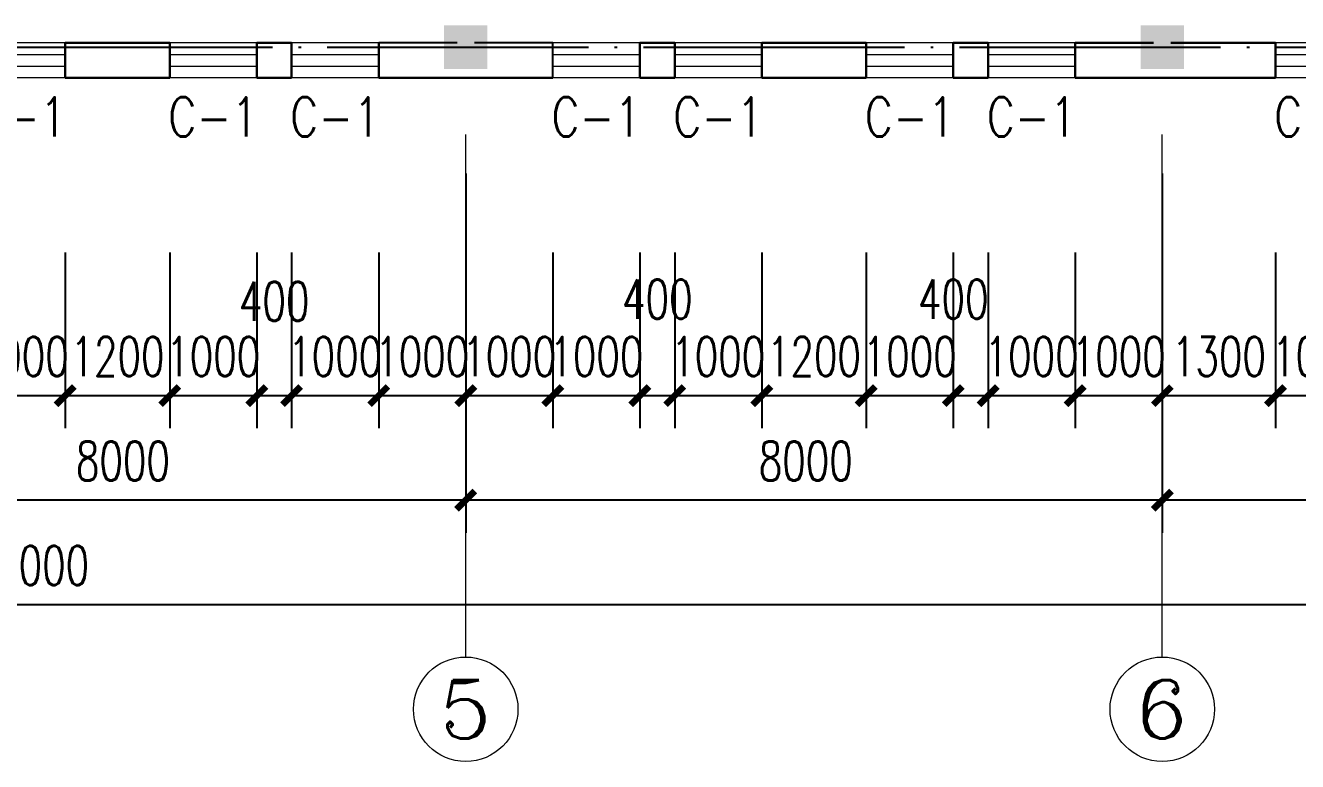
# Model space of a CAD drawing. Extents: x -220435 to 246757, y -381552 to -223577.
# Drawn here: x 178707 to 193317, y -357573 to -349123 of the extents above; entities that cross this region are included whole.
import ezdxf
from ezdxf.enums import TextEntityAlignment as Align

# ---------------------------------------------------------------- set-up
doc = ezdxf.new("R2010")
doc.units = 0
doc.header["$LTSCALE"] = 1500
doc.header["$MEASUREMENT"] = 0
doc.linetypes.add('DOTE', pattern=[2.42, 2, -0.2, 0.02, -0.2])
doc.layers.get('0').update_dxf_attribs({"linetype": 'CONTINUOUS'})
doc.layers.get('DEFPOINTS').update_dxf_attribs({"linetype": 'CONTINUOUS'})
for name, color, linetype in [('AXIS_TEXT', 7, 'CONTINUOUS'), ('COLUMN', 7, 'CONTINUOUS'), ('DOTE', 7, 'DOTE'), ('PUB_WALL', 7, 'CONTINUOUS'), ('WALL', 7, 'CONTINUOUS'), ('WINDOW_TEXT', 7, 'CONTINUOUS')]:
    doc.layers.add(name, color=color, linetype=linetype)
doc.layers.add('PUB_DIM', color=7, linetype='CONTINUOUS', lineweight=0)
doc.layers.add('WINDOW', color=7, linetype='CONTINUOUS', lineweight=0)
doc.styles.add('_SIMPLEX', font='SIMPLEX.shx', dxfattribs={"width": 0.8})
doc.styles.add('COMPLEX', font='COMPLEX')
doc.styles.add('DIM_FONT', font='TXT.shx', dxfattribs={"width": 0.7})
doc.styles.add('SIMPLEX', font='SIMPLEX.SHX')
doc.dimstyles.new('DIMN150', dxfattribs={"dimscale": 1.5, "dimtxt": 300, "dimasz": 1, "dimexe": 250, "dimexo": 300, "dimgap": 150, "dimtad": 1, "dimdec": 0, "dimzin": 0, "dimdsep": 46, "dimtxsty": 'DIM_FONT', "dimblk": '_DIMX', "dimcen": 0.09, "dimclrt": 7, "dimadec": 0, "dimazin": 0, "dimtfac": 1, "dimtdec": 0, "dimtix": 1, "dimtmove": 2, "dimatfit": 3, "dimldrblk": '_DIMX', "dimfxl": 1, "dimtolj": 1, "dimtzin": 0, "dimarcsym": 0})

# ---------------------------------------------------------------- blocks, each defined once
blk = doc.blocks.new('_DIMX')
blk.add_line((-150, 0), (150, 0))
at = {"const_width": 50}
blk.add_lwpolyline([(-70, -70), (70, 70)], dxfattribs=at)
blk = doc.blocks.new('*D392')
at = {"layer": 'DEFPOINTS', "color": 0, "lineweight": 20}
for p in [(181764, -351279), (182764, -351279), (182764, -353373)]:
    blk.add_point(p, dxfattribs=at)
at = {"layer": 'PUB_DIM', "color": 0, "lineweight": -2}
for p, q in [((181764, -351729), (181764, -353748)), ((182764, -351729), (182764, -353748)), ((181762, -353373), (181761, -353373)), ((181764, -353373), (182764, -353373)), ((182765, -353373), (182767, -353373))]:
    blk.add_line(p, q, dxfattribs=at)
at = {"layer": 'PUB_DIM', "color": 0, "lineweight": -2, "xscale": 1.5, "yscale": 1.5, "zscale": 1.5}
blk.add_blockref('_DIMX', (181764, -353373), dxfattribs=at)
at = {"layer": 'PUB_DIM', "color": 0, "lineweight": -2, "xscale": 1.5, "yscale": 1.5, "zscale": 1.5, "rotation": 180}
blk.add_blockref('_DIMX', (182764, -353373), dxfattribs=at)
at = {"layer": 'PUB_DIM', "color": 7, "insert": (182264, -352923), "char_height": 450, "attachment_point": 5, "style": 'DIM_FONT'}
blk.add_mtext('\\A1;1000', dxfattribs=at)
blk = doc.blocks.new('*D393')
at = {"layer": 'DEFPOINTS', "color": 0, "lineweight": 20}
for p in [(181364, -351279), (181764, -351279), (181764, -353373)]:
    blk.add_point(p, dxfattribs=at)
at = {"layer": 'PUB_DIM', "color": 0, "lineweight": -2}
for p, q in [((181364, -351729), (181364, -353748)), ((181764, -351729), (181764, -353748)), ((181362, -353373), (181361, -353373)), ((181364, -353373), (181764, -353373)), ((181765, -353373), (181767, -353373))]:
    blk.add_line(p, q, dxfattribs=at)
at = {"layer": 'PUB_DIM', "color": 0, "lineweight": -2, "xscale": 1.5, "yscale": 1.5, "zscale": 1.5}
blk.add_blockref('_DIMX', (181364, -353373), dxfattribs=at)
at = {"layer": 'PUB_DIM', "color": 0, "lineweight": -2, "xscale": 1.5, "yscale": 1.5, "zscale": 1.5, "rotation": 180}
blk.add_blockref('_DIMX', (181764, -353373), dxfattribs=at)
at = {"layer": 'PUB_DIM', "color": 7, "insert": (181564, -352291), "char_height": 450, "attachment_point": 5, "style": 'DIM_FONT'}
blk.add_mtext('\\A1;400', dxfattribs=at)
blk = doc.blocks.new('*D394')
at = {"layer": 'DEFPOINTS', "color": 0, "lineweight": 20}
for p in [(175764, -350373), (183764, -350373), (175764, -354573)]:
    blk.add_point(p, dxfattribs=at)
at = {"layer": 'PUB_DIM', "color": 0, "lineweight": -2}
for p, q in [((175764, -350823), (175764, -354948)), ((183764, -350823), (183764, -354948)), ((183762, -354573), (175765, -354573))]:
    blk.add_line(p, q, dxfattribs=at)
at = {"layer": 'PUB_DIM', "color": 0, "lineweight": -2, "xscale": 1.5, "yscale": 1.5, "zscale": 1.5, "rotation": 180}
blk.add_blockref('_DIMX', (175764, -354573), dxfattribs=at)
at = {"layer": 'PUB_DIM', "color": 0, "lineweight": -2, "xscale": 1.5, "yscale": 1.5, "zscale": 1.5}
blk.add_blockref('_DIMX', (183764, -354573), dxfattribs=at)
at = {"layer": 'PUB_DIM', "color": 7, "insert": (179826, -354123), "char_height": 450, "attachment_point": 5, "style": 'DIM_FONT'}
blk.add_mtext('\\A1;8000', dxfattribs=at)
blk = doc.blocks.new('*D395')
at = {"layer": 'DEFPOINTS', "color": 0, "lineweight": 20}
for p in [(175764, -350373), (183764, -350373), (175764, -354573)]:
    blk.add_point(p, dxfattribs=at)
at = {"layer": 'PUB_DIM', "color": 0, "lineweight": -2}
for p, q in [((175764, -350823), (175764, -354948)), ((183764, -350823), (183764, -354948)), ((183762, -354573), (175765, -354573))]:
    blk.add_line(p, q, dxfattribs=at)
at = {"layer": 'PUB_DIM', "color": 0, "lineweight": -2, "xscale": 1.5, "yscale": 1.5, "zscale": 1.5, "rotation": 180}
blk.add_blockref('_DIMX', (175764, -354573), dxfattribs=at)
at = {"layer": 'PUB_DIM', "color": 0, "lineweight": -2, "xscale": 1.5, "yscale": 1.5, "zscale": 1.5}
blk.add_blockref('_DIMX', (183764, -354573), dxfattribs=at)
at = {"layer": 'PUB_DIM', "color": 7, "insert": (179826, -354123), "char_height": 450, "attachment_point": 5, "style": 'DIM_FONT'}
blk.add_mtext('\\A1;8000', dxfattribs=at)
blk = doc.blocks.new('*D396')
at = {"layer": 'DEFPOINTS', "color": 0, "lineweight": 20}
for p in [(157764, -350373), (199764, -350373), (157764, -355773)]:
    blk.add_point(p, dxfattribs=at)
at = {"layer": 'PUB_DIM', "color": 0, "lineweight": -2}
for p, q in [((157764, -350823), (157764, -356148)), ((199764, -350823), (199764, -356148)), ((199762, -355773), (157765, -355773))]:
    blk.add_line(p, q, dxfattribs=at)
at = {"layer": 'PUB_DIM', "color": 0, "lineweight": -2, "xscale": 1.5, "yscale": 1.5, "zscale": 1.5, "rotation": 180}
blk.add_blockref('_DIMX', (157764, -355773), dxfattribs=at)
at = {"layer": 'PUB_DIM', "color": 0, "lineweight": -2, "xscale": 1.5, "yscale": 1.5, "zscale": 1.5}
blk.add_blockref('_DIMX', (199764, -355773), dxfattribs=at)
at = {"layer": 'PUB_DIM', "color": 7, "insert": (178764, -355323), "char_height": 450, "attachment_point": 5, "style": 'DIM_FONT'}
blk.add_mtext('\\A1;42000', dxfattribs=at)
blk = doc.blocks.new('*D397')
at = {"layer": 'DEFPOINTS', "color": 0, "lineweight": 20}
for p in [(157764, -350373), (199764, -350373), (157764, -355773)]:
    blk.add_point(p, dxfattribs=at)
at = {"layer": 'PUB_DIM', "color": 0, "lineweight": -2}
for p, q in [((157764, -350823), (157764, -356148)), ((199764, -350823), (199764, -356148)), ((199762, -355773), (157765, -355773))]:
    blk.add_line(p, q, dxfattribs=at)
at = {"layer": 'PUB_DIM', "color": 0, "lineweight": -2, "xscale": 1.5, "yscale": 1.5, "zscale": 1.5, "rotation": 180}
blk.add_blockref('_DIMX', (157764, -355773), dxfattribs=at)
at = {"layer": 'PUB_DIM', "color": 0, "lineweight": -2, "xscale": 1.5, "yscale": 1.5, "zscale": 1.5}
blk.add_blockref('_DIMX', (199764, -355773), dxfattribs=at)
at = {"layer": 'PUB_DIM', "color": 7, "insert": (178764, -355323), "char_height": 450, "attachment_point": 5, "style": 'DIM_FONT'}
blk.add_mtext('\\A1;42000', dxfattribs=at)
blk = doc.blocks.new('*D565')
at = {"layer": 'DEFPOINTS', "color": 0, "lineweight": 20}
for p in [(180364, -351279), (181364, -351279), (181364, -353373)]:
    blk.add_point(p, dxfattribs=at)
at = {"layer": 'PUB_DIM', "color": 0, "lineweight": -2}
for p, q in [((180364, -351729), (180364, -353748)), ((181364, -351729), (181364, -353748)), ((180362, -353373), (180361, -353373)), ((180364, -353373), (181364, -353373)), ((181365, -353373), (181367, -353373))]:
    blk.add_line(p, q, dxfattribs=at)
at = {"layer": 'PUB_DIM', "color": 0, "lineweight": -2, "xscale": 1.5, "yscale": 1.5, "zscale": 1.5}
blk.add_blockref('_DIMX', (180364, -353373), dxfattribs=at)
at = {"layer": 'PUB_DIM', "color": 0, "lineweight": -2, "xscale": 1.5, "yscale": 1.5, "zscale": 1.5, "rotation": 180}
blk.add_blockref('_DIMX', (181364, -353373), dxfattribs=at)
at = {"layer": 'PUB_DIM', "color": 7, "insert": (180864, -352923), "char_height": 450, "attachment_point": 5, "style": 'DIM_FONT'}
blk.add_mtext('\\A1;1000', dxfattribs=at)
blk = doc.blocks.new('*D566')
at = {"layer": 'DEFPOINTS', "color": 0, "lineweight": 20}
for p in [(179164, -351279), (180364, -351279), (180364, -353373)]:
    blk.add_point(p, dxfattribs=at)
at = {"layer": 'PUB_DIM', "color": 0, "lineweight": -2}
for p, q in [((179164, -351729), (179164, -353748)), ((180364, -351729), (180364, -353748)), ((179162, -353373), (179161, -353373)), ((179164, -353373), (180364, -353373)), ((180365, -353373), (180367, -353373))]:
    blk.add_line(p, q, dxfattribs=at)
at = {"layer": 'PUB_DIM', "color": 0, "lineweight": -2, "xscale": 1.5, "yscale": 1.5, "zscale": 1.5}
blk.add_blockref('_DIMX', (179164, -353373), dxfattribs=at)
at = {"layer": 'PUB_DIM', "color": 0, "lineweight": -2, "xscale": 1.5, "yscale": 1.5, "zscale": 1.5, "rotation": 180}
blk.add_blockref('_DIMX', (180364, -353373), dxfattribs=at)
at = {"layer": 'PUB_DIM', "color": 7, "insert": (179764, -352923), "char_height": 450, "attachment_point": 5, "style": 'DIM_FONT'}
blk.add_mtext('\\A1;1200', dxfattribs=at)
blk = doc.blocks.new('*D567')
at = {"layer": 'DEFPOINTS', "color": 0, "lineweight": 20}
for p in [(178164, -351279), (179164, -351279), (179164, -353373)]:
    blk.add_point(p, dxfattribs=at)
at = {"layer": 'PUB_DIM', "color": 0, "lineweight": -2}
for p, q in [((178164, -351729), (178164, -353748)), ((179164, -351729), (179164, -353748)), ((178162, -353373), (178161, -353373)), ((178164, -353373), (179164, -353373)), ((179165, -353373), (179167, -353373))]:
    blk.add_line(p, q, dxfattribs=at)
at = {"layer": 'PUB_DIM', "color": 0, "lineweight": -2, "xscale": 1.5, "yscale": 1.5, "zscale": 1.5}
blk.add_blockref('_DIMX', (178164, -353373), dxfattribs=at)
at = {"layer": 'PUB_DIM', "color": 0, "lineweight": -2, "xscale": 1.5, "yscale": 1.5, "zscale": 1.5, "rotation": 180}
blk.add_blockref('_DIMX', (179164, -353373), dxfattribs=at)
at = {"layer": 'PUB_DIM', "color": 7, "insert": (178664, -352923), "char_height": 450, "attachment_point": 5, "style": 'DIM_FONT'}
blk.add_mtext('\\A1;1000', dxfattribs=at)
blk = doc.blocks.new('_WBLK')
for p, q in [((-0.5, 0.5), (0.5, 0.5)), ((0.5, 0.167), (-0.5, 0.167)), ((0.5, -0.167), (-0.5, -0.167)), ((-0.5, -0.5), (0.5, -0.5))]:
    blk.add_line(p, q)
at = {"layer": 'WINDOW_TEXT', "style": 'SIMPLEX', "flags": 9}
blk.add_attdef('A', text='', height=1, dxfattribs=at).set_placement((0, 1.5), align=Align.MIDDLE)
blk = doc.blocks.new('*D615')
at = {"layer": 'DEFPOINTS', "color": 0, "lineweight": 20}
for p in [(191764, -351279), (193064, -351279), (193064, -353373)]:
    blk.add_point(p, dxfattribs=at)
at = {"layer": 'PUB_DIM', "color": 0, "lineweight": -2}
for p, q in [((191764, -351729), (191764, -353748)), ((193064, -351729), (193064, -353748)), ((191762, -353373), (191761, -353373)), ((191764, -353373), (193064, -353373)), ((193065, -353373), (193067, -353373))]:
    blk.add_line(p, q, dxfattribs=at)
at = {"layer": 'PUB_DIM', "color": 0, "lineweight": -2, "xscale": 1.5, "yscale": 1.5, "zscale": 1.5}
blk.add_blockref('_DIMX', (191764, -353373), dxfattribs=at)
at = {"layer": 'PUB_DIM', "color": 0, "lineweight": -2, "xscale": 1.5, "yscale": 1.5, "zscale": 1.5, "rotation": 180}
blk.add_blockref('_DIMX', (193064, -353373), dxfattribs=at)
at = {"layer": 'PUB_DIM', "color": 7, "insert": (192414, -352923), "char_height": 450, "attachment_point": 5, "style": 'DIM_FONT'}
blk.add_mtext('\\A1;1300', dxfattribs=at)
blk = doc.blocks.new('*D616')
at = {"layer": 'DEFPOINTS', "color": 0, "lineweight": 20}
for p in [(190763, -351279), (191764, -351279), (191764, -353373)]:
    blk.add_point(p, dxfattribs=at)
at = {"layer": 'PUB_DIM', "color": 0, "lineweight": -2}
for p, q in [((190763, -351729), (190763, -353748)), ((191764, -351729), (191764, -353748)), ((190762, -353373), (190760, -353373)), ((190763, -353373), (191764, -353373)), ((191765, -353373), (191767, -353373))]:
    blk.add_line(p, q, dxfattribs=at)
at = {"layer": 'PUB_DIM', "color": 0, "lineweight": -2, "xscale": 1.5, "yscale": 1.5, "zscale": 1.5}
blk.add_blockref('_DIMX', (190763, -353373), dxfattribs=at)
at = {"layer": 'PUB_DIM', "color": 0, "lineweight": -2, "xscale": 1.5, "yscale": 1.5, "zscale": 1.5, "rotation": 180}
blk.add_blockref('_DIMX', (191764, -353373), dxfattribs=at)
at = {"layer": 'PUB_DIM', "color": 7, "insert": (191263, -352923), "char_height": 450, "attachment_point": 5, "style": 'DIM_FONT'}
blk.add_mtext('\\A1;1000', dxfattribs=at)
blk = doc.blocks.new('_FZH')
blk.add_solid([(-0.5, -0.5), (0.5, -0.5), (-0.5, 0.5), (0.5, 0.5)])
blk = doc.blocks.new('*D617')
at = {"layer": 'DEFPOINTS', "color": 0, "lineweight": 20}
for p in [(191764, -351279), (196164, -351279), (191764, -354573)]:
    blk.add_point(p, dxfattribs=at)
at = {"layer": 'PUB_DIM', "color": 0, "lineweight": -2}
for p, q in [((191764, -351729), (191764, -354948)), ((196164, -351729), (196164, -354948)), ((196162, -354573), (191765, -354573))]:
    blk.add_line(p, q, dxfattribs=at)
at = {"layer": 'PUB_DIM', "color": 0, "lineweight": -2, "xscale": 1.5, "yscale": 1.5, "zscale": 1.5, "rotation": 180}
blk.add_blockref('_DIMX', (191764, -354573), dxfattribs=at)
at = {"layer": 'PUB_DIM', "color": 0, "lineweight": -2, "xscale": 1.5, "yscale": 1.5, "zscale": 1.5}
blk.add_blockref('_DIMX', (196164, -354573), dxfattribs=at)
at = {"layer": 'PUB_DIM', "color": 7, "insert": (193964, -354123), "char_height": 450, "attachment_point": 5, "style": 'DIM_FONT'}
blk.add_mtext('\\A1;4400', dxfattribs=at)
blk = doc.blocks.new('*D618')
at = {"layer": 'DEFPOINTS', "color": 0, "lineweight": 20}
for p in [(183764, -350373), (191764, -350373), (183764, -354573)]:
    blk.add_point(p, dxfattribs=at)
at = {"layer": 'PUB_DIM', "color": 0, "lineweight": -2}
for p, q in [((183764, -350823), (183764, -354948)), ((191764, -350823), (191764, -354948)), ((191762, -354573), (183765, -354573))]:
    blk.add_line(p, q, dxfattribs=at)
at = {"layer": 'PUB_DIM', "color": 0, "lineweight": -2, "xscale": 1.5, "yscale": 1.5, "zscale": 1.5, "rotation": 180}
blk.add_blockref('_DIMX', (183764, -354573), dxfattribs=at)
at = {"layer": 'PUB_DIM', "color": 0, "lineweight": -2, "xscale": 1.5, "yscale": 1.5, "zscale": 1.5}
blk.add_blockref('_DIMX', (191764, -354573), dxfattribs=at)
at = {"layer": 'PUB_DIM', "color": 7, "insert": (187669, -354123), "char_height": 450, "attachment_point": 5, "style": 'DIM_FONT'}
blk.add_mtext('\\A1;8000', dxfattribs=at)
blk = doc.blocks.new('*D619')
at = {"layer": 'DEFPOINTS', "color": 0, "lineweight": 20}
for p in [(183764, -350373), (191764, -350373), (183764, -354573)]:
    blk.add_point(p, dxfattribs=at)
at = {"layer": 'PUB_DIM', "color": 0, "lineweight": -2}
for p, q in [((183764, -350823), (183764, -354948)), ((191764, -350823), (191764, -354948)), ((191762, -354573), (183765, -354573))]:
    blk.add_line(p, q, dxfattribs=at)
at = {"layer": 'PUB_DIM', "color": 0, "lineweight": -2, "xscale": 1.5, "yscale": 1.5, "zscale": 1.5, "rotation": 180}
blk.add_blockref('_DIMX', (183764, -354573), dxfattribs=at)
at = {"layer": 'PUB_DIM', "color": 0, "lineweight": -2, "xscale": 1.5, "yscale": 1.5, "zscale": 1.5}
blk.add_blockref('_DIMX', (191764, -354573), dxfattribs=at)
at = {"layer": 'PUB_DIM', "color": 7, "insert": (187669, -354123), "char_height": 450, "attachment_point": 5, "style": 'DIM_FONT'}
blk.add_mtext('\\A1;8000', dxfattribs=at)
blk = doc.blocks.new('_AXISO')
blk.add_circle((0, 0), 0.5)
at = {"layer": 'AXIS_TEXT', "style": 'COMPLEX', "width": 1.041667}
blk.add_attdef('A', text='', height=0.56, dxfattribs=at).set_placement((-0.25, -0.28), (0.25, -0.28), align=Align.FIT)
blk = doc.blocks.new('*D620')
at = {"layer": 'DEFPOINTS', "color": 0, "lineweight": 20}
for p in [(186164, -351279), (187164, -351279), (187164, -353373)]:
    blk.add_point(p, dxfattribs=at)
at = {"layer": 'PUB_DIM', "color": 0, "lineweight": -2}
for p, q in [((186164, -351729), (186164, -353748)), ((187164, -351729), (187164, -353748)), ((186162, -353373), (186161, -353373)), ((186164, -353373), (187164, -353373)), ((187165, -353373), (187167, -353373))]:
    blk.add_line(p, q, dxfattribs=at)
at = {"layer": 'PUB_DIM', "color": 0, "lineweight": -2, "xscale": 1.5, "yscale": 1.5, "zscale": 1.5}
blk.add_blockref('_DIMX', (186164, -353373), dxfattribs=at)
at = {"layer": 'PUB_DIM', "color": 0, "lineweight": -2, "xscale": 1.5, "yscale": 1.5, "zscale": 1.5, "rotation": 180}
blk.add_blockref('_DIMX', (187164, -353373), dxfattribs=at)
at = {"layer": 'PUB_DIM', "color": 7, "insert": (186664, -352923), "char_height": 450, "attachment_point": 5, "style": 'DIM_FONT'}
blk.add_mtext('\\A1;1000', dxfattribs=at)
blk = doc.blocks.new('*D621')
at = {"layer": 'DEFPOINTS', "color": 0, "lineweight": 20}
for p in [(185764, -351279), (186164, -351279), (186164, -353373)]:
    blk.add_point(p, dxfattribs=at)
at = {"layer": 'PUB_DIM', "color": 0, "lineweight": -2}
for p, q in [((185764, -351729), (185764, -353748)), ((186164, -351729), (186164, -353748)), ((185762, -353373), (185761, -353373)), ((185764, -353373), (186164, -353373)), ((186165, -353373), (186167, -353373))]:
    blk.add_line(p, q, dxfattribs=at)
at = {"layer": 'PUB_DIM', "color": 0, "lineweight": -2, "xscale": 1.5, "yscale": 1.5, "zscale": 1.5}
blk.add_blockref('_DIMX', (185764, -353373), dxfattribs=at)
at = {"layer": 'PUB_DIM', "color": 0, "lineweight": -2, "xscale": 1.5, "yscale": 1.5, "zscale": 1.5, "rotation": 180}
blk.add_blockref('_DIMX', (186164, -353373), dxfattribs=at)
at = {"layer": 'PUB_DIM', "color": 7, "insert": (185964, -352265), "char_height": 450, "attachment_point": 5, "style": 'DIM_FONT'}
blk.add_mtext('\\A1;400', dxfattribs=at)
blk = doc.blocks.new('*D622')
at = {"layer": 'DEFPOINTS', "color": 0, "lineweight": 20}
for p in [(184764, -351279), (185764, -351279), (185764, -353373)]:
    blk.add_point(p, dxfattribs=at)
at = {"layer": 'PUB_DIM', "color": 0, "lineweight": -2}
for p, q in [((184764, -351729), (184764, -353748)), ((185764, -351729), (185764, -353748)), ((184762, -353373), (184761, -353373)), ((184764, -353373), (185764, -353373)), ((185765, -353373), (185767, -353373))]:
    blk.add_line(p, q, dxfattribs=at)
at = {"layer": 'PUB_DIM', "color": 0, "lineweight": -2, "xscale": 1.5, "yscale": 1.5, "zscale": 1.5}
blk.add_blockref('_DIMX', (184764, -353373), dxfattribs=at)
at = {"layer": 'PUB_DIM', "color": 0, "lineweight": -2, "xscale": 1.5, "yscale": 1.5, "zscale": 1.5, "rotation": 180}
blk.add_blockref('_DIMX', (185764, -353373), dxfattribs=at)
at = {"layer": 'PUB_DIM', "color": 7, "insert": (185264, -352923), "char_height": 450, "attachment_point": 5, "style": 'DIM_FONT'}
blk.add_mtext('\\A1;1000', dxfattribs=at)
blk = doc.blocks.new('*D623')
at = {"layer": 'DEFPOINTS', "color": 0, "lineweight": 20}
for p in [(183764, -351279), (184764, -351279), (184764, -353373)]:
    blk.add_point(p, dxfattribs=at)
at = {"layer": 'PUB_DIM', "color": 0, "lineweight": -2}
for p, q in [((183764, -351729), (183764, -353748)), ((184764, -351729), (184764, -353748)), ((183762, -353373), (183761, -353373)), ((183764, -353373), (184764, -353373)), ((184765, -353373), (184767, -353373))]:
    blk.add_line(p, q, dxfattribs=at)
at = {"layer": 'PUB_DIM', "color": 0, "lineweight": -2, "xscale": 1.5, "yscale": 1.5, "zscale": 1.5}
blk.add_blockref('_DIMX', (183764, -353373), dxfattribs=at)
at = {"layer": 'PUB_DIM', "color": 0, "lineweight": -2, "xscale": 1.5, "yscale": 1.5, "zscale": 1.5, "rotation": 180}
blk.add_blockref('_DIMX', (184764, -353373), dxfattribs=at)
at = {"layer": 'PUB_DIM', "color": 7, "insert": (184264, -352923), "char_height": 450, "attachment_point": 5, "style": 'DIM_FONT'}
blk.add_mtext('\\A1;1000', dxfattribs=at)
blk = doc.blocks.new('*D624')
at = {"layer": 'DEFPOINTS', "color": 0, "lineweight": 20}
for p in [(182764, -351279), (183764, -351279), (183764, -353373)]:
    blk.add_point(p, dxfattribs=at)
at = {"layer": 'PUB_DIM', "color": 0, "lineweight": -2}
for p, q in [((182764, -351729), (182764, -353748)), ((183764, -351729), (183764, -353748)), ((182762, -353373), (182761, -353373)), ((182764, -353373), (183764, -353373)), ((183765, -353373), (183767, -353373))]:
    blk.add_line(p, q, dxfattribs=at)
at = {"layer": 'PUB_DIM', "color": 0, "lineweight": -2, "xscale": 1.5, "yscale": 1.5, "zscale": 1.5}
blk.add_blockref('_DIMX', (182764, -353373), dxfattribs=at)
at = {"layer": 'PUB_DIM', "color": 0, "lineweight": -2, "xscale": 1.5, "yscale": 1.5, "zscale": 1.5, "rotation": 180}
blk.add_blockref('_DIMX', (183764, -353373), dxfattribs=at)
at = {"layer": 'PUB_DIM', "color": 7, "insert": (183264, -352923), "char_height": 450, "attachment_point": 5, "style": 'DIM_FONT'}
blk.add_mtext('\\A1;1000', dxfattribs=at)
blk = doc.blocks.new('*D625')
at = {"layer": 'DEFPOINTS', "color": 0, "lineweight": 20}
for p in [(189763, -351279), (190763, -351279), (190763, -353373)]:
    blk.add_point(p, dxfattribs=at)
at = {"layer": 'PUB_DIM', "color": 0, "lineweight": -2}
for p, q in [((189763, -351729), (189763, -353748)), ((190763, -351729), (190763, -353748)), ((189762, -353373), (189760, -353373)), ((189763, -353373), (190763, -353373)), ((190765, -353373), (190766, -353373))]:
    blk.add_line(p, q, dxfattribs=at)
at = {"layer": 'PUB_DIM', "color": 0, "lineweight": -2, "xscale": 1.5, "yscale": 1.5, "zscale": 1.5}
blk.add_blockref('_DIMX', (189763, -353373), dxfattribs=at)
at = {"layer": 'PUB_DIM', "color": 0, "lineweight": -2, "xscale": 1.5, "yscale": 1.5, "zscale": 1.5, "rotation": 180}
blk.add_blockref('_DIMX', (190763, -353373), dxfattribs=at)
at = {"layer": 'PUB_DIM', "color": 7, "insert": (190263, -352923), "char_height": 450, "attachment_point": 5, "style": 'DIM_FONT'}
blk.add_mtext('\\A1;1000', dxfattribs=at)
blk = doc.blocks.new('*D626')
at = {"layer": 'DEFPOINTS', "color": 0, "lineweight": 20}
for p in [(189363, -351279), (189763, -351279), (189763, -353373)]:
    blk.add_point(p, dxfattribs=at)
at = {"layer": 'PUB_DIM', "color": 0, "lineweight": -2}
for p, q in [((189363, -351729), (189363, -353748)), ((189763, -351729), (189763, -353748)), ((189362, -353373), (189360, -353373)), ((189363, -353373), (189763, -353373)), ((189765, -353373), (189766, -353373))]:
    blk.add_line(p, q, dxfattribs=at)
at = {"layer": 'PUB_DIM', "color": 0, "lineweight": -2, "xscale": 1.5, "yscale": 1.5, "zscale": 1.5}
blk.add_blockref('_DIMX', (189363, -353373), dxfattribs=at)
at = {"layer": 'PUB_DIM', "color": 0, "lineweight": -2, "xscale": 1.5, "yscale": 1.5, "zscale": 1.5, "rotation": 180}
blk.add_blockref('_DIMX', (189763, -353373), dxfattribs=at)
at = {"layer": 'PUB_DIM', "color": 7, "insert": (189363, -352265), "char_height": 450, "attachment_point": 5, "style": 'DIM_FONT'}
blk.add_mtext('\\A1;400', dxfattribs=at)
blk = doc.blocks.new('*D627')
at = {"layer": 'DEFPOINTS', "color": 0, "lineweight": 20}
for p in [(188363, -351279), (189363, -351279), (189363, -353373)]:
    blk.add_point(p, dxfattribs=at)
at = {"layer": 'PUB_DIM', "color": 0, "lineweight": -2}
for p, q in [((188363, -351729), (188363, -353748)), ((189363, -351729), (189363, -353748)), ((188362, -353373), (188360, -353373)), ((188363, -353373), (189363, -353373)), ((189365, -353373), (189366, -353373))]:
    blk.add_line(p, q, dxfattribs=at)
at = {"layer": 'PUB_DIM', "color": 0, "lineweight": -2, "xscale": 1.5, "yscale": 1.5, "zscale": 1.5}
blk.add_blockref('_DIMX', (188363, -353373), dxfattribs=at)
at = {"layer": 'PUB_DIM', "color": 0, "lineweight": -2, "xscale": 1.5, "yscale": 1.5, "zscale": 1.5, "rotation": 180}
blk.add_blockref('_DIMX', (189363, -353373), dxfattribs=at)
at = {"layer": 'PUB_DIM', "color": 7, "insert": (188863, -352923), "char_height": 450, "attachment_point": 5, "style": 'DIM_FONT'}
blk.add_mtext('\\A1;1000', dxfattribs=at)
blk = doc.blocks.new('*D628')
at = {"layer": 'DEFPOINTS', "color": 0, "lineweight": 20}
for p in [(187164, -351279), (188363, -351279), (188363, -353373)]:
    blk.add_point(p, dxfattribs=at)
at = {"layer": 'PUB_DIM', "color": 0, "lineweight": -2}
for p, q in [((187164, -351729), (187164, -353748)), ((188363, -351729), (188363, -353748)), ((187162, -353373), (187161, -353373)), ((187164, -353373), (188363, -353373)), ((188365, -353373), (188366, -353373))]:
    blk.add_line(p, q, dxfattribs=at)
at = {"layer": 'PUB_DIM', "color": 0, "lineweight": -2, "xscale": 1.5, "yscale": 1.5, "zscale": 1.5}
blk.add_blockref('_DIMX', (187164, -353373), dxfattribs=at)
at = {"layer": 'PUB_DIM', "color": 0, "lineweight": -2, "xscale": 1.5, "yscale": 1.5, "zscale": 1.5, "rotation": 180}
blk.add_blockref('_DIMX', (188363, -353373), dxfattribs=at)
at = {"layer": 'PUB_DIM', "color": 7, "insert": (187763, -352923), "char_height": 450, "attachment_point": 5, "style": 'DIM_FONT'}
blk.add_mtext('\\A1;1200', dxfattribs=at)
blk = doc.blocks.new('*D634')
at = {"layer": 'DEFPOINTS', "color": 0, "lineweight": 20}
for p in [(193064, -351279), (194064, -351279), (194064, -353373)]:
    blk.add_point(p, dxfattribs=at)
at = {"layer": 'PUB_DIM', "color": 0, "lineweight": -2}
for p, q in [((193064, -351729), (193064, -353748)), ((194064, -351729), (194064, -353748)), ((193062, -353373), (193061, -353373)), ((193064, -353373), (194064, -353373)), ((194065, -353373), (194067, -353373))]:
    blk.add_line(p, q, dxfattribs=at)
at = {"layer": 'PUB_DIM', "color": 0, "lineweight": -2, "xscale": 1.5, "yscale": 1.5, "zscale": 1.5}
blk.add_blockref('_DIMX', (193064, -353373), dxfattribs=at)
at = {"layer": 'PUB_DIM', "color": 0, "lineweight": -2, "xscale": 1.5, "yscale": 1.5, "zscale": 1.5, "rotation": 180}
blk.add_blockref('_DIMX', (194064, -353373), dxfattribs=at)
at = {"layer": 'PUB_DIM', "color": 7, "insert": (193564, -352923), "char_height": 450, "attachment_point": 5, "style": 'DIM_FONT'}
blk.add_mtext('\\A1;1000', dxfattribs=at)

msp = doc.modelspace()

# ---------------------------------------------------------------- linework, layer by layer
at = {"layer": 'DOTE'}
msp.add_line((156763.6, -349373.4), (199783.6, -349373.4), dxfattribs=at)
at = {"layer": 'PUB_DIM'}
for p, q in [((183763.6, -356373.4), (183763.6, -350373.4)), ((183763.6, -356373.4), (183763.6, -350373.4)), ((191763.6, -356373.4), (191763.6, -350373.4)), ((191763.6, -356373.4), (191763.6, -350373.4))]:
    msp.add_line(p, q, dxfattribs=at)
at = {"layer": 'PUB_WALL'}
for p, q in [((179163.9, -349723.4), (179163.9, -349323.4)), ((179163.9, -349323.4), (180363.9, -349323.4)), ((180363.9, -349323.4), (179163.9, -349323.4)), ((179163.9, -349323.4), (179163.9, -349723.4)), ((180363.9, -349323.4), (180363.9, -349723.4)), ((180363.9, -349723.4), (180363.9, -349323.4)), ((181763.9, -349323.4), (181363.9, -349323.4)), ((181363.9, -349323.4), (181363.9, -349723.4)), ((181363.9, -349723.4), (181363.9, -349323.4)), ((181363.9, -349323.4), (181763.9, -349323.4)), ((181763.9, -349723.4), (181763.9, -349323.4)), ((181763.9, -349323.4), (181763.9, -349723.4)), ((183663.6, -349323.4), (182763.9, -349323.4)), ((182763.9, -349323.4), (182763.9, -349723.4)), ((183663.6, -349323.4), (182763.9, -349323.4)), ((182763.9, -349323.4), (182763.9, -349723.4)), ((184763.6, -349323.4), (183863.6, -349323.4)), ((184763.6, -349323.4), (183863.6, -349323.4)), ((184763.6, -349723.4), (184763.6, -349323.4)), ((184763.6, -349723.4), (184763.6, -349323.4)), ((185763.6, -349723.4), (185763.6, -349323.4)), ((185763.6, -349323.4), (186163.6, -349323.4)), ((186163.6, -349323.4), (185763.6, -349323.4)), ((185763.6, -349323.4), (185763.6, -349723.4)), ((186163.6, -349323.4), (186163.6, -349723.4)), ((186163.6, -349723.4), (186163.6, -349323.4)), ((187163.6, -349723.4), (187163.6, -349323.4)), ((187163.6, -349323.4), (188363.4, -349323.4)), ((188363.4, -349323.4), (187163.6, -349323.4)), ((187163.6, -349323.4), (187163.6, -349723.4)), ((188363.4, -349323.4), (188363.4, -349723.4)), ((188363.4, -349723.4), (188363.4, -349323.4)), ((189763.4, -349323.4), (189363.4, -349323.4)), ((189363.4, -349323.4), (189363.4, -349723.4)), ((189363.4, -349723.4), (189363.4, -349323.4)), ((189363.4, -349323.4), (189763.4, -349323.4)), ((189763.4, -349723.4), (189763.4, -349323.4)), ((189763.4, -349323.4), (189763.4, -349723.4)), ((191663.6, -349323.4), (190763.4, -349323.4)), ((190763.4, -349323.4), (190763.4, -349723.4)), ((190763.4, -349723.4), (190763.4, -349323.4)), ((190763.4, -349323.4), (191663.6, -349323.4)), ((193063.6, -349323.4), (191863.6, -349323.4)), ((191863.6, -349323.4), (193063.6, -349323.4)), ((193063.6, -349723.4), (193063.6, -349323.4)), ((193063.6, -349323.4), (193063.6, -349723.4)), ((180363.9, -349723.4), (179163.9, -349723.4)), ((179163.9, -349723.4), (180363.9, -349723.4)), ((181363.9, -349723.4), (181763.9, -349723.4)), ((181763.9, -349723.4), (181363.9, -349723.4)), ((182763.9, -349723.4), (184763.6, -349723.4)), ((182763.9, -349723.4), (184763.6, -349723.4)), ((186163.6, -349723.4), (185763.6, -349723.4)), ((185763.6, -349723.4), (186163.6, -349723.4)), ((188363.4, -349723.4), (187163.6, -349723.4)), ((187163.6, -349723.4), (188363.4, -349723.4)), ((189363.4, -349723.4), (189763.4, -349723.4)), ((189763.4, -349723.4), (189363.4, -349723.4)), ((190763.4, -349723.4), (193063.6, -349723.4)), ((193063.6, -349723.4), (190763.4, -349723.4))]:
    msp.add_line(p, q, dxfattribs=at)
at = {"layer": 'WALL'}
for p, q in [((180363.9, -349323.4), (179163.9, -349323.4)), ((179163.9, -349723.4), (179163.9, -349323.4)), ((180363.9, -349723.4), (180363.9, -349323.4)), ((181763.9, -349323.4), (181363.9, -349323.4)), ((181363.9, -349723.4), (181363.9, -349323.4)), ((181763.9, -349723.4), (181763.9, -349323.4)), ((182763.9, -349723.4), (182763.9, -349323.4)), ((183663.6, -349323.4), (182763.9, -349323.4)), ((184763.6, -349323.4), (183863.6, -349323.4)), ((184763.6, -349723.4), (184763.6, -349323.4)), ((185763.6, -349723.4), (185763.6, -349323.4)), ((186163.6, -349323.4), (185763.6, -349323.4)), ((186163.6, -349723.4), (186163.6, -349323.4)), ((188363.4, -349323.4), (187163.6, -349323.4)), ((187163.6, -349723.4), (187163.6, -349323.4)), ((188363.4, -349723.4), (188363.4, -349323.4)), ((189363.4, -349723.4), (189363.4, -349323.4)), ((189763.4, -349323.4), (189363.4, -349323.4)), ((189763.4, -349723.4), (189763.4, -349323.4)), ((190763.4, -349723.4), (190763.4, -349323.4)), ((191663.6, -349323.4), (190763.4, -349323.4)), ((193063.6, -349323.4), (191863.6, -349323.4)), ((193063.6, -349723.4), (193063.6, -349323.4)), ((180363.9, -349723.4), (179163.9, -349723.4)), ((181763.9, -349723.4), (181363.9, -349723.4)), ((184763.6, -349723.4), (182763.9, -349723.4)), ((186163.6, -349723.4), (185763.6, -349723.4)), ((188363.4, -349723.4), (187163.6, -349723.4)), ((189763.4, -349723.4), (189363.4, -349723.4)), ((193063.6, -349723.4), (190763.4, -349723.4))]:
    msp.add_line(p, q, dxfattribs=at)

# ---------------------------------------------------------------- block references
at = {"layer": 'COLUMN', "xscale": 500, "yscale": 500, "zscale": 500}
for p in [(183763.6, -349373.4), (191763.6, -349373.4)]:
    msp.add_blockref('_FZH', p, dxfattribs=at)
at = {"layer": 'PUB_DIM'}
ref = msp.add_blockref('_AXISO', (183763.6, -356973.4), dxfattribs=dict(at, xscale=1200, yscale=1200, zscale=1200))
ref.add_attrib('A', '5', dxfattribs={"layer": 'AXIS_TEXT', "height": 672, "style": 'COMPLEX', "width": 1.339286}).set_placement((183463.6, -357309.4), (184063.6, -357309.4), align=Align.FIT)
ref = msp.add_blockref('_AXISO', (191763.6, -356973.4), dxfattribs=dict(at, xscale=1200, yscale=1200, zscale=1200))
ref.add_attrib('A', '6', dxfattribs={"layer": 'AXIS_TEXT', "height": 672, "style": 'COMPLEX', "width": 1.339286}).set_placement((191463.6, -357309.4), (192063.6, -357309.4), align=Align.FIT)
at = {"layer": 'WINDOW'}
ref = msp.add_blockref('_WBLK', (178663.9, -349523.4), dxfattribs=dict(at, xscale=1000, yscale=400, zscale=1000, rotation=180))
ref.add_attrib('A', 'C-1', dxfattribs={"layer": 'WINDOW_TEXT', "height": 450, "style": '_SIMPLEX', "width": 0.8, "flags": 8}).set_placement((178663.9, -350173.4), align=Align.MIDDLE)
ref = msp.add_blockref('_WBLK', (180863.9, -349523.4), dxfattribs=dict(at, xscale=1000, yscale=400, zscale=1000, rotation=180))
ref.add_attrib('A', 'C-1', dxfattribs={"layer": 'WINDOW_TEXT', "height": 450, "style": '_SIMPLEX', "width": 0.8, "flags": 8}).set_placement((180863.9, -350173.4), align=Align.MIDDLE)
ref = msp.add_blockref('_WBLK', (182263.9, -349523.4), dxfattribs=dict(at, xscale=1000, yscale=400, zscale=1000, rotation=180))
ref.add_attrib('A', 'C-1', dxfattribs={"layer": 'WINDOW_TEXT', "height": 450, "style": '_SIMPLEX', "width": 0.8, "flags": 8}).set_placement((182263.9, -350173.4), align=Align.MIDDLE)
ref = msp.add_blockref('_WBLK', (185263.6, -349523.4), dxfattribs=dict(at, xscale=1000, yscale=400, zscale=1000, rotation=180))
ref.add_attrib('A', 'C-1', dxfattribs={"layer": 'WINDOW_TEXT', "height": 450, "style": '_SIMPLEX', "width": 0.8, "flags": 8}).set_placement((185263.6, -350173.4), align=Align.MIDDLE)
ref = msp.add_blockref('_WBLK', (186663.6, -349523.4), dxfattribs=dict(at, xscale=1000, yscale=400, zscale=1000, rotation=180))
ref.add_attrib('A', 'C-1', dxfattribs={"layer": 'WINDOW_TEXT', "height": 450, "style": '_SIMPLEX', "width": 0.8, "flags": 8}).set_placement((186663.6, -350173.4), align=Align.MIDDLE)
ref = msp.add_blockref('_WBLK', (188863.4, -349523.4), dxfattribs=dict(at, xscale=1000, yscale=400, zscale=1000, rotation=180))
ref.add_attrib('A', 'C-1', dxfattribs={"layer": 'WINDOW_TEXT', "height": 450, "style": '_SIMPLEX', "width": 0.8, "flags": 8}).set_placement((188863.4, -350173.4), align=Align.MIDDLE)
ref = msp.add_blockref('_WBLK', (190263.4, -349523.4), dxfattribs=dict(at, xscale=1000, yscale=400, zscale=1000, rotation=180))
ref.add_attrib('A', 'C-1', dxfattribs={"layer": 'WINDOW_TEXT', "height": 450, "style": '_SIMPLEX', "width": 0.8, "flags": 8}).set_placement((190263.4, -350173.4), align=Align.MIDDLE)
ref = msp.add_blockref('_WBLK', (193563.6, -349523.4), dxfattribs=dict(at, xscale=1000, yscale=400, zscale=1000, rotation=180))
ref.add_attrib('A', 'C-1', dxfattribs={"layer": 'WINDOW_TEXT', "height": 450, "style": '_SIMPLEX', "width": 0.8, "flags": 8}).set_placement((193563.6, -350173.4), align=Align.MIDDLE)

# ---------------------------------------------------------------- dimensions: what is measured, and where the dimension line sits
at = {"layer": 'PUB_DIM'}
for p1, p2, distance, picture, middle in [((199763.6, -350373.4), (157763.6, -350373.4), 5400, '*D396', (178763.6, -355323.4)), ((199763.6, -350373.4), (157763.6, -350373.4), 5400, '*D397', (178763.6, -355323.4)), ((178163.9, -351279.4), (179163.9, -351279.4), -2094, '*D567', (178663.9, -352923.4)), ((179163.9, -351279.4), (180363.9, -351279.4), -2094, '*D566', (179763.9, -352923.4)), ((180363.9, -351279.4), (181363.9, -351279.4), -2094, '*D565', (180863.9, -352923.4)), ((181763.9, -351279.4), (182763.9, -351279.4), -2094, '*D392', (182263.9, -352923.4)), ((182763.9, -351279.4), (183763.6, -351279.4), -2094, '*D624', (183263.7, -352923.4)), ((183763.6, -351279.4), (184763.6, -351279.4), -2094, '*D623', (184263.6, -352923.4)), ((184763.6, -351279.4), (185763.6, -351279.4), -2094, '*D622', (185263.6, -352923.4)), ((186163.6, -351279.4), (187163.6, -351279.4), -2094, '*D620', (186663.6, -352923.4)), ((187163.6, -351279.4), (188363.4, -351279.4), -2094, '*D628', (187763.5, -352923.4)), ((188363.4, -351279.4), (189363.4, -351279.4), -2094, '*D627', (188863.4, -352923.4)), ((189763.4, -351279.4), (190763.4, -351279.4), -2094, '*D625', (190263.4, -352923.4)), ((190763.4, -351279.4), (191763.6, -351279.4), -2094, '*D616', (191263.5, -352923.4)), ((191763.6, -351279.4), (193063.6, -351279.4), -2094, '*D615', (192413.6, -352923.4)), ((196163.6, -351279.4), (191763.6, -351279.4), 3294, '*D617', (193963.6, -354123.4)), ((193063.6, -351279.4), (194063.6, -351279.4), -2094, '*D634', (193563.6, -352923.4))]:
    dim = msp.add_aligned_dim(p1=p1, p2=p2, distance=distance, dimstyle='DIMN150', dxfattribs=at)
    dim.commit()
    dim.dimension.update_dxf_attribs({"geometry": picture, "text_midpoint": middle})
for base, p1, p2, picture, middle in [((175763.6, -354573.4), (183763.6, -350373.4), (175763.6, -350373.4), '*D394', (179825.6, -354123.4)), ((175763.6, -354573.4), (183763.6, -350373.4), (175763.6, -350373.4), '*D395', (179825.6, -354123.4)), ((183763.6, -354573.4), (191763.6, -350373.4), (183763.6, -350373.4), '*D618', (187668.6, -354123.4)), ((183763.6, -354573.4), (191763.6, -350373.4), (183763.6, -350373.4), '*D619', (187668.6, -354123.4))]:
    dim = msp.add_linear_dim(base=base, p1=p1, p2=p2, dimstyle='DIMN150', dxfattribs=at)
    dim.commit()
    dim.dimension.update_dxf_attribs({"geometry": picture, "text_midpoint": middle, "dimtype": 160})
for base, p1, p2, picture, middle in [((181763.9, -353373.4), (181363.9, -351279.4), (181763.9, -351279.4), '*D393', (181563.9, -352291.1)), ((186163.6, -353373.4), (185763.6, -351279.4), (186163.6, -351279.4), '*D621', (185963.6, -352265.5)), ((189763.4, -353373.4), (189363.4, -351279.4), (189763.4, -351279.4), '*D626', (189363.4, -352265.5))]:
    dim = msp.add_linear_dim(base=base, p1=p1, p2=p2, angle=0, dimstyle='DIMN150', dxfattribs=at)
    dim.commit()
    dim.dimension.update_dxf_attribs({"geometry": picture, "text_midpoint": middle, "dimtype": 161})

doc.saveas('drawing.dxf')
